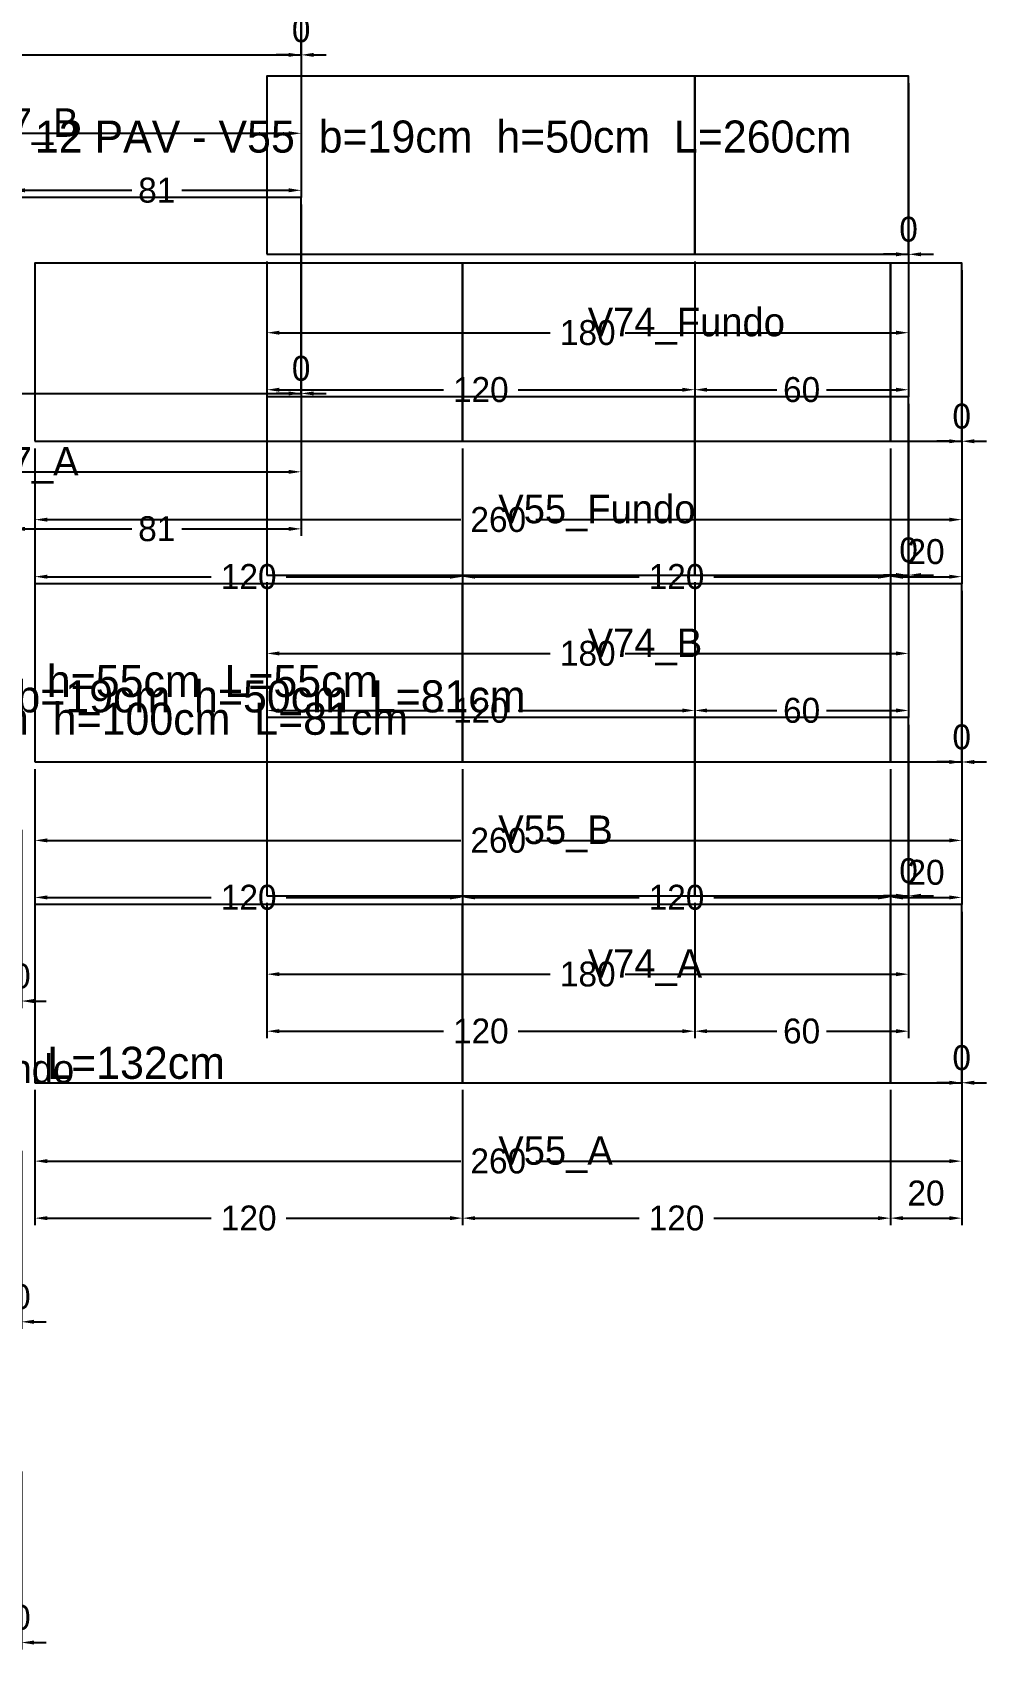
# Model space of a CAD drawing. Header units: metres. Extents: x 946 to 6411, y 1397 to 3666.
# Drawn here: x 5566.3 to 5834, y 2081.5 to 2535.3 of the extents above; entities that cross this region are included whole.
import ezdxf

# ---------------------------------------------------------------- set-up
doc = ezdxf.new("R2010")
doc.units = ezdxf.units.M
doc.layers.add('COTA', color=3, linetype='Continuous')
doc.dimstyles.new('COTA_VIG', dxfattribs={"dimtxt": 7, "dimasz": 3.5, "dimexe": 2, "dimexo": 2, "dimgap": 1.5, "dimtad": 1, "dimdec": 1, "dimcen": 2.5, "dimclrd": 3, "dimclre": 3, "dimclrt": 3, "dimazin": 3, "dimtfac": 1, "dimtmove": 0, "dimatfit": 3})

# ---------------------------------------------------------------- blocks, each defined once
blk = doc.blocks.new('_CLOSEDFILLED')
at = {"color": 0, "linetype": 'BYBLOCK'}
blk.add_solid([(-1, 0.16), (0, 0), (-1, -0.16)], dxfattribs=at)
blk = doc.blocks.new('*D433')
at = {"color": 3}
for p, q in [((5567.01, 2238.56), (5567.01, 2216.56)), ((5827.01, 2238.56), (5827.01, 2216.56)), ((5570.51, 2218.56), (5686.51, 2218.56)), ((5707.51, 2218.56), (5823.51, 2218.56))]:
    blk.add_line(p, q, dxfattribs=at)
at = {"layer": 'Defpoints'}
for p in [(5567.01, 2240.56), (5827.01, 2240.56), (5567.01, 2218.56)]:
    blk.add_point(p, dxfattribs=at)
at = {"layer": 'COTA', "color": 3, "xscale": 3.5, "yscale": 3.5, "rotation": 180}
blk.add_blockref('_CLOSEDFILLED', (5567.01, 2218.56), dxfattribs=at)
at = {"layer": 'COTA', "color": 3, "xscale": 3.5, "yscale": 3.5}
blk.add_blockref('_CLOSEDFILLED', (5827.01, 2218.56), dxfattribs=at)
at = {"layer": 'COTA', "color": 3, "insert": (5697.01, 2218.56), "char_height": 7, "attachment_point": 5}
blk.add_mtext('260', dxfattribs=at)
blk = doc.blocks.new('*D434')
at = {"color": 3}
for p, q in [((5567.01, 2238.56), (5567.01, 2200.56)), ((5687.01, 2238.56), (5687.01, 2200.56)), ((5570.51, 2202.56), (5616.51, 2202.56)), ((5637.51, 2202.56), (5683.51, 2202.56))]:
    blk.add_line(p, q, dxfattribs=at)
at = {"layer": 'Defpoints'}
for p in [(5567.01, 2240.56), (5687.01, 2240.56), (5567.01, 2202.56)]:
    blk.add_point(p, dxfattribs=at)
at = {"layer": 'COTA', "color": 3, "xscale": 3.5, "yscale": 3.5, "rotation": 180}
blk.add_blockref('_CLOSEDFILLED', (5567.01, 2202.56), dxfattribs=at)
at = {"layer": 'COTA', "color": 3, "xscale": 3.5, "yscale": 3.5}
blk.add_blockref('_CLOSEDFILLED', (5687.01, 2202.56), dxfattribs=at)
at = {"layer": 'COTA', "color": 3, "insert": (5627.01, 2202.56), "char_height": 7, "attachment_point": 5}
blk.add_mtext('120', dxfattribs=at)
blk = doc.blocks.new('*D435')
at = {"color": 3}
for p, q in [((5687.01, 2238.56), (5687.01, 2200.56)), ((5807.01, 2238.56), (5807.01, 2200.56)), ((5690.51, 2202.56), (5736.51, 2202.56)), ((5757.51, 2202.56), (5803.51, 2202.56))]:
    blk.add_line(p, q, dxfattribs=at)
at = {"layer": 'Defpoints'}
for p in [(5687.01, 2240.56), (5807.01, 2240.56), (5687.01, 2202.56)]:
    blk.add_point(p, dxfattribs=at)
at = {"layer": 'COTA', "color": 3, "xscale": 3.5, "yscale": 3.5, "rotation": 180}
blk.add_blockref('_CLOSEDFILLED', (5687.01, 2202.56), dxfattribs=at)
at = {"layer": 'COTA', "color": 3, "xscale": 3.5, "yscale": 3.5}
blk.add_blockref('_CLOSEDFILLED', (5807.01, 2202.56), dxfattribs=at)
at = {"layer": 'COTA', "color": 3, "insert": (5747.01, 2202.56), "char_height": 7, "attachment_point": 5}
blk.add_mtext('120', dxfattribs=at)
blk = doc.blocks.new('*D436')
at = {"color": 3}
for p, q in [((5807.01, 2238.56), (5807.01, 2200.56)), ((5827.01, 2238.56), (5827.01, 2200.56)), ((5810.51, 2202.56), (5823.51, 2202.56))]:
    blk.add_line(p, q, dxfattribs=at)
at = {"layer": 'Defpoints'}
for p in [(5807.01, 2240.56), (5827.01, 2240.56), (5807.01, 2202.56)]:
    blk.add_point(p, dxfattribs=at)
at = {"layer": 'COTA', "color": 3, "xscale": 3.5, "yscale": 3.5, "rotation": 180}
blk.add_blockref('_CLOSEDFILLED', (5807.01, 2202.56), dxfattribs=at)
at = {"layer": 'COTA', "color": 3, "xscale": 3.5, "yscale": 3.5}
blk.add_blockref('_CLOSEDFILLED', (5827.01, 2202.56), dxfattribs=at)
at = {"layer": 'COTA', "color": 3, "insert": (5817.01, 2209.56), "char_height": 7, "attachment_point": 5}
blk.add_mtext('20', dxfattribs=at)
blk = doc.blocks.new('*D438')
at = {"color": 3}
for p, q in [((5567.01, 2328.56), (5567.01, 2306.56)), ((5827.01, 2328.56), (5827.01, 2306.56)), ((5570.51, 2308.56), (5686.51, 2308.56)), ((5707.51, 2308.56), (5823.51, 2308.56))]:
    blk.add_line(p, q, dxfattribs=at)
at = {"layer": 'Defpoints'}
for p in [(5567.01, 2330.56), (5827.01, 2330.56), (5567.01, 2308.56)]:
    blk.add_point(p, dxfattribs=at)
at = {"layer": 'COTA', "color": 3, "xscale": 3.5, "yscale": 3.5, "rotation": 180}
blk.add_blockref('_CLOSEDFILLED', (5567.01, 2308.56), dxfattribs=at)
at = {"layer": 'COTA', "color": 3, "xscale": 3.5, "yscale": 3.5}
blk.add_blockref('_CLOSEDFILLED', (5827.01, 2308.56), dxfattribs=at)
at = {"layer": 'COTA', "color": 3, "insert": (5697.01, 2308.56), "char_height": 7, "attachment_point": 5}
blk.add_mtext('260', dxfattribs=at)
blk = doc.blocks.new('*D439')
at = {"color": 3}
for p, q in [((5567.01, 2328.56), (5567.01, 2290.56)), ((5687.01, 2328.56), (5687.01, 2290.56)), ((5570.51, 2292.56), (5616.51, 2292.56)), ((5637.51, 2292.56), (5683.51, 2292.56))]:
    blk.add_line(p, q, dxfattribs=at)
at = {"layer": 'Defpoints'}
for p in [(5567.01, 2330.56), (5687.01, 2330.56), (5567.01, 2292.56)]:
    blk.add_point(p, dxfattribs=at)
at = {"layer": 'COTA', "color": 3, "xscale": 3.5, "yscale": 3.5, "rotation": 180}
blk.add_blockref('_CLOSEDFILLED', (5567.01, 2292.56), dxfattribs=at)
at = {"layer": 'COTA', "color": 3, "xscale": 3.5, "yscale": 3.5}
blk.add_blockref('_CLOSEDFILLED', (5687.01, 2292.56), dxfattribs=at)
at = {"layer": 'COTA', "color": 3, "insert": (5627.01, 2292.56), "char_height": 7, "attachment_point": 5}
blk.add_mtext('120', dxfattribs=at)
blk = doc.blocks.new('*D440')
at = {"color": 3}
for p, q in [((5687.01, 2328.56), (5687.01, 2290.56)), ((5807.01, 2328.56), (5807.01, 2290.56)), ((5690.51, 2292.56), (5736.51, 2292.56)), ((5757.51, 2292.56), (5803.51, 2292.56))]:
    blk.add_line(p, q, dxfattribs=at)
at = {"layer": 'Defpoints'}
for p in [(5687.01, 2330.56), (5807.01, 2330.56), (5687.01, 2292.56)]:
    blk.add_point(p, dxfattribs=at)
at = {"layer": 'COTA', "color": 3, "xscale": 3.5, "yscale": 3.5, "rotation": 180}
blk.add_blockref('_CLOSEDFILLED', (5687.01, 2292.56), dxfattribs=at)
at = {"layer": 'COTA', "color": 3, "xscale": 3.5, "yscale": 3.5}
blk.add_blockref('_CLOSEDFILLED', (5807.01, 2292.56), dxfattribs=at)
at = {"layer": 'COTA', "color": 3, "insert": (5747.01, 2292.56), "char_height": 7, "attachment_point": 5}
blk.add_mtext('120', dxfattribs=at)
blk = doc.blocks.new('*D441')
at = {"color": 3}
for p, q in [((5807.01, 2328.56), (5807.01, 2290.56)), ((5827.01, 2328.56), (5827.01, 2290.56)), ((5810.51, 2292.56), (5823.51, 2292.56))]:
    blk.add_line(p, q, dxfattribs=at)
at = {"layer": 'Defpoints'}
for p in [(5807.01, 2330.56), (5827.01, 2330.56), (5807.01, 2292.56)]:
    blk.add_point(p, dxfattribs=at)
at = {"layer": 'COTA', "color": 3, "xscale": 3.5, "yscale": 3.5, "rotation": 180}
blk.add_blockref('_CLOSEDFILLED', (5807.01, 2292.56), dxfattribs=at)
at = {"layer": 'COTA', "color": 3, "xscale": 3.5, "yscale": 3.5}
blk.add_blockref('_CLOSEDFILLED', (5827.01, 2292.56), dxfattribs=at)
at = {"layer": 'COTA', "color": 3, "insert": (5817.01, 2299.56), "char_height": 7, "attachment_point": 5}
blk.add_mtext('20', dxfattribs=at)
blk = doc.blocks.new('*D443')
at = {"color": 3}
for p, q in [((5567.01, 2418.56), (5567.01, 2396.56)), ((5827.01, 2418.56), (5827.01, 2396.56)), ((5570.51, 2398.56), (5686.51, 2398.56)), ((5707.51, 2398.56), (5823.51, 2398.56))]:
    blk.add_line(p, q, dxfattribs=at)
at = {"layer": 'Defpoints'}
for p in [(5567.01, 2420.56), (5827.01, 2420.56), (5567.01, 2398.56)]:
    blk.add_point(p, dxfattribs=at)
at = {"layer": 'COTA', "color": 3, "xscale": 3.5, "yscale": 3.5, "rotation": 180}
blk.add_blockref('_CLOSEDFILLED', (5567.01, 2398.56), dxfattribs=at)
at = {"layer": 'COTA', "color": 3, "xscale": 3.5, "yscale": 3.5}
blk.add_blockref('_CLOSEDFILLED', (5827.01, 2398.56), dxfattribs=at)
at = {"layer": 'COTA', "color": 3, "insert": (5697.01, 2398.56), "char_height": 7, "attachment_point": 5}
blk.add_mtext('260', dxfattribs=at)
blk = doc.blocks.new('*D444')
at = {"color": 3}
for p, q in [((5567.01, 2418.56), (5567.01, 2380.56)), ((5687.01, 2418.56), (5687.01, 2380.56)), ((5570.51, 2382.56), (5616.51, 2382.56)), ((5637.51, 2382.56), (5683.51, 2382.56))]:
    blk.add_line(p, q, dxfattribs=at)
at = {"layer": 'Defpoints'}
for p in [(5567.01, 2420.56), (5687.01, 2420.56), (5567.01, 2382.56)]:
    blk.add_point(p, dxfattribs=at)
at = {"layer": 'COTA', "color": 3, "xscale": 3.5, "yscale": 3.5, "rotation": 180}
blk.add_blockref('_CLOSEDFILLED', (5567.01, 2382.56), dxfattribs=at)
at = {"layer": 'COTA', "color": 3, "xscale": 3.5, "yscale": 3.5}
blk.add_blockref('_CLOSEDFILLED', (5687.01, 2382.56), dxfattribs=at)
at = {"layer": 'COTA', "color": 3, "insert": (5627.01, 2382.56), "char_height": 7, "attachment_point": 5}
blk.add_mtext('120', dxfattribs=at)
blk = doc.blocks.new('*D445')
at = {"color": 3}
for p, q in [((5687.01, 2418.56), (5687.01, 2380.56)), ((5807.01, 2418.56), (5807.01, 2380.56)), ((5690.51, 2382.56), (5736.51, 2382.56)), ((5757.51, 2382.56), (5803.51, 2382.56))]:
    blk.add_line(p, q, dxfattribs=at)
at = {"layer": 'Defpoints'}
for p in [(5687.01, 2420.56), (5807.01, 2420.56), (5687.01, 2382.56)]:
    blk.add_point(p, dxfattribs=at)
at = {"layer": 'COTA', "color": 3, "xscale": 3.5, "yscale": 3.5, "rotation": 180}
blk.add_blockref('_CLOSEDFILLED', (5687.01, 2382.56), dxfattribs=at)
at = {"layer": 'COTA', "color": 3, "xscale": 3.5, "yscale": 3.5}
blk.add_blockref('_CLOSEDFILLED', (5807.01, 2382.56), dxfattribs=at)
at = {"layer": 'COTA', "color": 3, "insert": (5747.01, 2382.56), "char_height": 7, "attachment_point": 5}
blk.add_mtext('120', dxfattribs=at)
blk = doc.blocks.new('*D446')
at = {"color": 3}
for p, q in [((5807.01, 2418.56), (5807.01, 2380.56)), ((5827.01, 2418.56), (5827.01, 2380.56)), ((5810.51, 2382.56), (5823.51, 2382.56))]:
    blk.add_line(p, q, dxfattribs=at)
at = {"layer": 'Defpoints'}
for p in [(5807.01, 2420.56), (5827.01, 2420.56), (5807.01, 2382.56)]:
    blk.add_point(p, dxfattribs=at)
at = {"layer": 'COTA', "color": 3, "xscale": 3.5, "yscale": 3.5, "rotation": 180}
blk.add_blockref('_CLOSEDFILLED', (5807.01, 2382.56), dxfattribs=at)
at = {"layer": 'COTA', "color": 3, "xscale": 3.5, "yscale": 3.5}
blk.add_blockref('_CLOSEDFILLED', (5827.01, 2382.56), dxfattribs=at)
at = {"layer": 'COTA', "color": 3, "insert": (5817.01, 2389.56), "char_height": 7, "attachment_point": 5}
blk.add_mtext('20', dxfattribs=at)
blk = doc.blocks.new('*D688')
at = {"color": 3}
for p, q in [((5632.11, 2291.02), (5632.11, 2269.02)), ((5812.11, 2291.02), (5812.11, 2269.02)), ((5635.61, 2271.02), (5711.61, 2271.02)), ((5732.61, 2271.02), (5808.61, 2271.02))]:
    blk.add_line(p, q, dxfattribs=at)
at = {"layer": 'Defpoints'}
for p in [(5632.11, 2293.02), (5812.11, 2293.02), (5632.11, 2271.02)]:
    blk.add_point(p, dxfattribs=at)
at = {"layer": 'COTA', "color": 3, "xscale": 3.5, "yscale": 3.5, "rotation": 180}
blk.add_blockref('_CLOSEDFILLED', (5632.11, 2271.02), dxfattribs=at)
at = {"layer": 'COTA', "color": 3, "xscale": 3.5, "yscale": 3.5}
blk.add_blockref('_CLOSEDFILLED', (5812.11, 2271.02), dxfattribs=at)
at = {"layer": 'COTA', "color": 3, "insert": (5722.11, 2271.02), "char_height": 7, "attachment_point": 5}
blk.add_mtext('180', dxfattribs=at)
blk = doc.blocks.new('*D689')
at = {"color": 3}
for p, q in [((5632.11, 2291.02), (5632.11, 2253.02)), ((5752.11, 2291.02), (5752.11, 2253.02)), ((5635.61, 2255.02), (5681.61, 2255.02)), ((5702.61, 2255.02), (5748.61, 2255.02))]:
    blk.add_line(p, q, dxfattribs=at)
at = {"layer": 'Defpoints'}
for p in [(5632.11, 2293.02), (5752.11, 2293.02), (5632.11, 2255.02)]:
    blk.add_point(p, dxfattribs=at)
at = {"layer": 'COTA', "color": 3, "xscale": 3.5, "yscale": 3.5, "rotation": 180}
blk.add_blockref('_CLOSEDFILLED', (5632.11, 2255.02), dxfattribs=at)
at = {"layer": 'COTA', "color": 3, "xscale": 3.5, "yscale": 3.5}
blk.add_blockref('_CLOSEDFILLED', (5752.11, 2255.02), dxfattribs=at)
at = {"layer": 'COTA', "color": 3, "insert": (5692.11, 2255.02), "char_height": 7, "attachment_point": 5}
blk.add_mtext('120', dxfattribs=at)
blk = doc.blocks.new('*D690')
at = {"color": 3}
for p, q in [((5752.11, 2291.02), (5752.11, 2253.02)), ((5812.11, 2291.02), (5812.11, 2253.02)), ((5755.61, 2255.02), (5775.11, 2255.02)), ((5789.11, 2255.02), (5808.61, 2255.02))]:
    blk.add_line(p, q, dxfattribs=at)
at = {"layer": 'Defpoints'}
for p in [(5752.11, 2293.02), (5812.11, 2293.02), (5752.11, 2255.02)]:
    blk.add_point(p, dxfattribs=at)
at = {"layer": 'COTA', "color": 3, "xscale": 3.5, "yscale": 3.5, "rotation": 180}
blk.add_blockref('_CLOSEDFILLED', (5752.11, 2255.02), dxfattribs=at)
at = {"layer": 'COTA', "color": 3, "xscale": 3.5, "yscale": 3.5}
blk.add_blockref('_CLOSEDFILLED', (5812.11, 2255.02), dxfattribs=at)
at = {"layer": 'COTA', "color": 3, "insert": (5782.11, 2255.02), "char_height": 7, "attachment_point": 5}
blk.add_mtext('60', dxfattribs=at)
blk = doc.blocks.new('*D692')
at = {"color": 3}
for p, q in [((5632.11, 2381.02), (5632.11, 2359.02)), ((5812.11, 2381.02), (5812.11, 2359.02)), ((5635.61, 2361.02), (5711.61, 2361.02)), ((5732.61, 2361.02), (5808.61, 2361.02))]:
    blk.add_line(p, q, dxfattribs=at)
at = {"layer": 'Defpoints'}
for p in [(5632.11, 2383.02), (5812.11, 2383.02), (5632.11, 2361.02)]:
    blk.add_point(p, dxfattribs=at)
at = {"layer": 'COTA', "color": 3, "xscale": 3.5, "yscale": 3.5, "rotation": 180}
blk.add_blockref('_CLOSEDFILLED', (5632.11, 2361.02), dxfattribs=at)
at = {"layer": 'COTA', "color": 3, "xscale": 3.5, "yscale": 3.5}
blk.add_blockref('_CLOSEDFILLED', (5812.11, 2361.02), dxfattribs=at)
at = {"layer": 'COTA', "color": 3, "insert": (5722.11, 2361.02), "char_height": 7, "attachment_point": 5}
blk.add_mtext('180', dxfattribs=at)
blk = doc.blocks.new('*D693')
at = {"color": 3}
for p, q in [((5632.11, 2381.02), (5632.11, 2343.02)), ((5752.11, 2381.02), (5752.11, 2343.02)), ((5635.61, 2345.02), (5681.61, 2345.02)), ((5702.61, 2345.02), (5748.61, 2345.02))]:
    blk.add_line(p, q, dxfattribs=at)
at = {"layer": 'Defpoints'}
for p in [(5632.11, 2383.02), (5752.11, 2383.02), (5632.11, 2345.02)]:
    blk.add_point(p, dxfattribs=at)
at = {"layer": 'COTA', "color": 3, "xscale": 3.5, "yscale": 3.5, "rotation": 180}
blk.add_blockref('_CLOSEDFILLED', (5632.11, 2345.02), dxfattribs=at)
at = {"layer": 'COTA', "color": 3, "xscale": 3.5, "yscale": 3.5}
blk.add_blockref('_CLOSEDFILLED', (5752.11, 2345.02), dxfattribs=at)
at = {"layer": 'COTA', "color": 3, "insert": (5692.11, 2345.02), "char_height": 7, "attachment_point": 5}
blk.add_mtext('120', dxfattribs=at)
blk = doc.blocks.new('*D694')
at = {"color": 3}
for p, q in [((5752.11, 2381.02), (5752.11, 2343.02)), ((5812.11, 2381.02), (5812.11, 2343.02)), ((5755.61, 2345.02), (5775.11, 2345.02)), ((5789.11, 2345.02), (5808.61, 2345.02))]:
    blk.add_line(p, q, dxfattribs=at)
at = {"layer": 'Defpoints'}
for p in [(5752.11, 2383.02), (5812.11, 2383.02), (5752.11, 2345.02)]:
    blk.add_point(p, dxfattribs=at)
at = {"layer": 'COTA', "color": 3, "xscale": 3.5, "yscale": 3.5, "rotation": 180}
blk.add_blockref('_CLOSEDFILLED', (5752.11, 2345.02), dxfattribs=at)
at = {"layer": 'COTA', "color": 3, "xscale": 3.5, "yscale": 3.5}
blk.add_blockref('_CLOSEDFILLED', (5812.11, 2345.02), dxfattribs=at)
at = {"layer": 'COTA', "color": 3, "insert": (5782.11, 2345.02), "char_height": 7, "attachment_point": 5}
blk.add_mtext('60', dxfattribs=at)
blk = doc.blocks.new('*D696')
at = {"color": 3}
for p, q in [((5632.11, 2471.02), (5632.11, 2449.02)), ((5812.11, 2471.02), (5812.11, 2449.02)), ((5635.61, 2451.02), (5711.61, 2451.02)), ((5732.61, 2451.02), (5808.61, 2451.02))]:
    blk.add_line(p, q, dxfattribs=at)
at = {"layer": 'Defpoints'}
for p in [(5632.11, 2473.02), (5812.11, 2473.02), (5632.11, 2451.02)]:
    blk.add_point(p, dxfattribs=at)
at = {"layer": 'COTA', "color": 3, "xscale": 3.5, "yscale": 3.5, "rotation": 180}
blk.add_blockref('_CLOSEDFILLED', (5632.11, 2451.02), dxfattribs=at)
at = {"layer": 'COTA', "color": 3, "xscale": 3.5, "yscale": 3.5}
blk.add_blockref('_CLOSEDFILLED', (5812.11, 2451.02), dxfattribs=at)
at = {"layer": 'COTA', "color": 3, "insert": (5722.11, 2451.02), "char_height": 7, "attachment_point": 5}
blk.add_mtext('180', dxfattribs=at)
blk = doc.blocks.new('*D697')
at = {"color": 3}
for p, q in [((5632.11, 2471.02), (5632.11, 2433.02)), ((5752.11, 2471.02), (5752.11, 2433.02)), ((5635.61, 2435.02), (5681.61, 2435.02)), ((5702.61, 2435.02), (5748.61, 2435.02))]:
    blk.add_line(p, q, dxfattribs=at)
at = {"layer": 'Defpoints'}
for p in [(5632.11, 2473.02), (5752.11, 2473.02), (5632.11, 2435.02)]:
    blk.add_point(p, dxfattribs=at)
at = {"layer": 'COTA', "color": 3, "xscale": 3.5, "yscale": 3.5, "rotation": 180}
blk.add_blockref('_CLOSEDFILLED', (5632.11, 2435.02), dxfattribs=at)
at = {"layer": 'COTA', "color": 3, "xscale": 3.5, "yscale": 3.5}
blk.add_blockref('_CLOSEDFILLED', (5752.11, 2435.02), dxfattribs=at)
at = {"layer": 'COTA', "color": 3, "insert": (5692.11, 2435.02), "char_height": 7, "attachment_point": 5}
blk.add_mtext('120', dxfattribs=at)
blk = doc.blocks.new('*D698')
at = {"color": 3}
for p, q in [((5752.11, 2471.02), (5752.11, 2433.02)), ((5812.11, 2471.02), (5812.11, 2433.02)), ((5755.61, 2435.02), (5775.11, 2435.02)), ((5789.11, 2435.02), (5808.61, 2435.02))]:
    blk.add_line(p, q, dxfattribs=at)
at = {"layer": 'Defpoints'}
for p in [(5752.11, 2473.02), (5812.11, 2473.02), (5752.11, 2435.02)]:
    blk.add_point(p, dxfattribs=at)
at = {"layer": 'COTA', "color": 3, "xscale": 3.5, "yscale": 3.5, "rotation": 180}
blk.add_blockref('_CLOSEDFILLED', (5752.11, 2435.02), dxfattribs=at)
at = {"layer": 'COTA', "color": 3, "xscale": 3.5, "yscale": 3.5}
blk.add_blockref('_CLOSEDFILLED', (5812.11, 2435.02), dxfattribs=at)
at = {"layer": 'COTA', "color": 3, "insert": (5782.11, 2435.02), "char_height": 7, "attachment_point": 5}
blk.add_mtext('60', dxfattribs=at)
blk = doc.blocks.new('*D2080')
at = {"color": 3}
for p, q in [((5440.71, 2431.98), (5440.71, 2409.98)), ((5641.71, 2431.98), (5641.71, 2409.98)), ((5444.21, 2411.98), (5530.71, 2411.98)), ((5551.71, 2411.98), (5638.21, 2411.98))]:
    blk.add_line(p, q, dxfattribs=at)
at = {"layer": 'Defpoints'}
for p in [(5440.71, 2433.98), (5641.71, 2433.98), (5440.71, 2411.98)]:
    blk.add_point(p, dxfattribs=at)
at = {"layer": 'COTA', "color": 3, "xscale": 3.5, "yscale": 3.5, "rotation": 180}
blk.add_blockref('_CLOSEDFILLED', (5440.71, 2411.98), dxfattribs=at)
at = {"layer": 'COTA', "color": 3, "xscale": 3.5, "yscale": 3.5}
blk.add_blockref('_CLOSEDFILLED', (5641.71, 2411.98), dxfattribs=at)
at = {"layer": 'COTA', "color": 3, "insert": (5541.21, 2411.98), "char_height": 7, "attachment_point": 5}
blk.add_mtext('201', dxfattribs=at)
blk = doc.blocks.new('*D2082')
at = {"color": 3}
for p, q in [((5560.71, 2431.98), (5560.71, 2393.98)), ((5641.71, 2431.98), (5641.71, 2393.98)), ((5564.21, 2395.98), (5594.21, 2395.98)), ((5608.21, 2395.98), (5638.21, 2395.98))]:
    blk.add_line(p, q, dxfattribs=at)
at = {"layer": 'Defpoints'}
for p in [(5560.71, 2433.98), (5641.71, 2433.98), (5560.71, 2395.98)]:
    blk.add_point(p, dxfattribs=at)
at = {"layer": 'COTA', "color": 3, "xscale": 3.5, "yscale": 3.5, "rotation": 180}
blk.add_blockref('_CLOSEDFILLED', (5560.71, 2395.98), dxfattribs=at)
at = {"layer": 'COTA', "color": 3, "xscale": 3.5, "yscale": 3.5}
blk.add_blockref('_CLOSEDFILLED', (5641.71, 2395.98), dxfattribs=at)
at = {"layer": 'COTA', "color": 3, "insert": (5601.21, 2395.98), "char_height": 7, "attachment_point": 5}
blk.add_mtext('81', dxfattribs=at)
blk = doc.blocks.new('*D2084')
at = {"color": 3}
for p, q in [((5440.71, 2526.98), (5440.71, 2504.98)), ((5641.71, 2526.98), (5641.71, 2504.98)), ((5444.21, 2506.98), (5530.71, 2506.98)), ((5551.71, 2506.98), (5638.21, 2506.98))]:
    blk.add_line(p, q, dxfattribs=at)
at = {"layer": 'Defpoints'}
for p in [(5440.71, 2528.98), (5641.71, 2528.98), (5440.71, 2506.98)]:
    blk.add_point(p, dxfattribs=at)
at = {"layer": 'COTA', "color": 3, "xscale": 3.5, "yscale": 3.5, "rotation": 180}
blk.add_blockref('_CLOSEDFILLED', (5440.71, 2506.98), dxfattribs=at)
at = {"layer": 'COTA', "color": 3, "xscale": 3.5, "yscale": 3.5}
blk.add_blockref('_CLOSEDFILLED', (5641.71, 2506.98), dxfattribs=at)
at = {"layer": 'COTA', "color": 3, "insert": (5541.21, 2506.98), "char_height": 7, "attachment_point": 5}
blk.add_mtext('201', dxfattribs=at)
blk = doc.blocks.new('*D2086')
at = {"color": 3}
for p, q in [((5560.71, 2526.98), (5560.71, 2488.98)), ((5641.71, 2526.98), (5641.71, 2488.98)), ((5564.21, 2490.98), (5594.21, 2490.98)), ((5608.21, 2490.98), (5638.21, 2490.98))]:
    blk.add_line(p, q, dxfattribs=at)
at = {"layer": 'Defpoints'}
for p in [(5560.71, 2528.98), (5641.71, 2528.98), (5560.71, 2490.98)]:
    blk.add_point(p, dxfattribs=at)
at = {"layer": 'COTA', "color": 3, "xscale": 3.5, "yscale": 3.5, "rotation": 180}
blk.add_blockref('_CLOSEDFILLED', (5560.71, 2490.98), dxfattribs=at)
at = {"layer": 'COTA', "color": 3, "xscale": 3.5, "yscale": 3.5}
blk.add_blockref('_CLOSEDFILLED', (5641.71, 2490.98), dxfattribs=at)
at = {"layer": 'COTA', "color": 3, "insert": (5601.21, 2490.98), "char_height": 7, "attachment_point": 5}
blk.add_mtext('81', dxfattribs=at)

msp = doc.modelspace()

# ---------------------------------------------------------------- linework, layer by layer
at = {"layer": 'Paineis'}
for points in [[(5560.71, 2528.98), (5641.71, 2528.98), (5641.71, 2583.98), (5560.71, 2583.98)], [(5632.11, 2473.02), (5752.11, 2473.02), (5752.11, 2523.02), (5632.11, 2523.02)], [(5752.11, 2473.02), (5812.11, 2473.02), (5812.11, 2523.02), (5752.11, 2523.02)], [(5560.71, 2433.98), (5641.71, 2433.98), (5641.71, 2488.98), (5560.71, 2488.98)], [(5567.01, 2420.56), (5687.01, 2420.56), (5687.01, 2470.56), (5567.01, 2470.56)], [(5687.01, 2420.56), (5807.01, 2420.56), (5807.01, 2470.56), (5687.01, 2470.56)], [(5807.01, 2420.56), (5827.01, 2420.56), (5827.01, 2470.56), (5807.01, 2470.56)], [(5632.11, 2383.02), (5752.11, 2383.02), (5752.11, 2433.02), (5632.11, 2433.02)], [(5752.11, 2383.02), (5812.11, 2383.02), (5812.11, 2433.02), (5752.11, 2433.02)], [(5567.01, 2330.56), (5687.01, 2330.56), (5687.01, 2380.56), (5567.01, 2380.56)], [(5687.01, 2330.56), (5807.01, 2330.56), (5807.01, 2380.56), (5687.01, 2380.56)], [(5807.01, 2330.56), (5827.01, 2330.56), (5827.01, 2380.56), (5807.01, 2380.56)], [(5632.11, 2293.02), (5752.11, 2293.02), (5752.11, 2343.02), (5632.11, 2343.02)], [(5752.11, 2293.02), (5812.11, 2293.02), (5812.11, 2343.02), (5752.11, 2343.02)], [(5567.01, 2240.56), (5687.01, 2240.56), (5687.01, 2290.56), (5567.01, 2290.56)], [(5687.01, 2240.56), (5807.01, 2240.56), (5807.01, 2290.56), (5687.01, 2290.56)], [(5807.01, 2240.56), (5827.01, 2240.56), (5827.01, 2290.56), (5807.01, 2290.56)]]:
    msp.add_lwpolyline(points, close=True, dxfattribs=at)

# ---------------------------------------------------------------- texts
at = {"layer": 'NOMENCLATURA', "char_height": 9, "attachment_point": 1}
for s, insert in [('12 PAV - V55  b=19cm  h=50cm  L=260cm', (5567.01, 2510.56)), ('12 PAV - V426  b=19cm  h=55cm  L=55cm', (5434.22, 2357.8)), ('12 PAV - V73  b=19cm  h=50cm  L=81cm', (5482.23, 2353.48)), ('12 PAV - V58  b=19cm  h=100cm  L=81cm', (5442.58, 2347.2)), ('12 PAV - V425  b=19cm  h=60cm  L=132cm', (5384.52, 2250.65))]:
    msp.add_mtext(s, dxfattribs=dict(at, insert=insert))
at = {"layer": 'Texto Secao', "char_height": 8, "attachment_point": 1}
for s, insert in [('V427_B', (5541.21, 2513.98)), ('V74_Fundo', (5722.11, 2458.02)), ('V427_A', (5541.21, 2418.98)), ('V55_Fundo', (5697.01, 2405.56)), ('V74_B', (5722.11, 2368.02)), ('V55_B', (5697.01, 2315.56)), ('V74_A', (5722.11, 2278.02)), ('V73_Fundo', (5522.73, 2248.48)), ('V55_A', (5697.01, 2225.56))]:
    msp.add_mtext(s, dxfattribs=dict(at, insert=insert))

# ---------------------------------------------------------------- dimensions: what is measured, and where the dimension line sits
at = {"layer": 'COTA'}
for base, p1, p2 in [((5641.71, 2528.98), (5641.71, 2528.98), (5641.71, 2583.98)), ((5812.11, 2473.02), (5812.11, 2473.02), (5812.11, 2523.02)), ((5641.71, 2433.98), (5641.71, 2433.98), (5641.71, 2488.98)), ((5827.01, 2420.56), (5827.01, 2420.56), (5827.01, 2470.56)), ((5812.11, 2383.02), (5812.11, 2383.02), (5812.11, 2433.02)), ((5827.01, 2330.56), (5827.01, 2330.56), (5827.01, 2380.56)), ((5812.11, 2293.02), (5812.11, 2293.02), (5812.11, 2343.02)), ((5563.23, 2263.48), (5563.23, 2263.48), (5563.23, 2313.48)), ((5827.01, 2240.56), (5827.01, 2240.56), (5827.01, 2290.56)), ((5563.23, 2173.48), (5563.23, 2173.48), (5563.23, 2223.48)), ((5563.23, 2083.48), (5563.23, 2083.48), (5563.23, 2133.48))]:
    msp.add_linear_dim(base=base, p1=p1, p2=p2, dimstyle='COTA_VIG', dxfattribs=at).render()
for base, p1, p2, picture, middle in [((5440.71, 2506.98), (5440.71, 2528.98), (5641.71, 2528.98), '*D2084', (5541.21, 2506.98)), ((5560.71, 2490.98), (5560.71, 2528.98), (5641.71, 2528.98), '*D2086', (5601.21, 2490.98)), ((5632.11, 2451.02), (5632.11, 2473.02), (5812.11, 2473.02), '*D696', (5722.11, 2451.02)), ((5632.11, 2435.02), (5632.11, 2473.02), (5752.11, 2473.02), '*D697', (5692.11, 2435.02)), ((5752.11, 2435.02), (5752.11, 2473.02), (5812.11, 2473.02), '*D698', (5782.11, 2435.02)), ((5440.71, 2411.98), (5440.71, 2433.98), (5641.71, 2433.98), '*D2080', (5541.21, 2411.98)), ((5560.71, 2395.98), (5560.71, 2433.98), (5641.71, 2433.98), '*D2082', (5601.21, 2395.98)), ((5567.01, 2398.56), (5567.01, 2420.56), (5827.01, 2420.56), '*D443', (5697.01, 2398.56)), ((5567.01, 2382.56), (5567.01, 2420.56), (5687.01, 2420.56), '*D444', (5627.01, 2382.56)), ((5687.01, 2382.56), (5687.01, 2420.56), (5807.01, 2420.56), '*D445', (5747.01, 2382.56)), ((5807.01, 2382.56), (5807.01, 2420.56), (5827.01, 2420.56), '*D446', (5817.01, 2389.56)), ((5632.11, 2361.02), (5632.11, 2383.02), (5812.11, 2383.02), '*D692', (5722.11, 2361.02)), ((5632.11, 2345.02), (5632.11, 2383.02), (5752.11, 2383.02), '*D693', (5692.11, 2345.02)), ((5752.11, 2345.02), (5752.11, 2383.02), (5812.11, 2383.02), '*D694', (5782.11, 2345.02)), ((5567.01, 2308.56), (5567.01, 2330.56), (5827.01, 2330.56), '*D438', (5697.01, 2308.56)), ((5567.01, 2292.56), (5567.01, 2330.56), (5687.01, 2330.56), '*D439', (5627.01, 2292.56)), ((5687.01, 2292.56), (5687.01, 2330.56), (5807.01, 2330.56), '*D440', (5747.01, 2292.56)), ((5807.01, 2292.56), (5807.01, 2330.56), (5827.01, 2330.56), '*D441', (5817.01, 2299.56)), ((5632.11, 2271.02), (5632.11, 2293.02), (5812.11, 2293.02), '*D688', (5722.11, 2271.02)), ((5632.11, 2255.02), (5632.11, 2293.02), (5752.11, 2293.02), '*D689', (5692.11, 2255.02)), ((5752.11, 2255.02), (5752.11, 2293.02), (5812.11, 2293.02), '*D690', (5782.11, 2255.02)), ((5567.01, 2218.56), (5567.01, 2240.56), (5827.01, 2240.56), '*D433', (5697.01, 2218.56)), ((5567.01, 2202.56), (5567.01, 2240.56), (5687.01, 2240.56), '*D434', (5627.01, 2202.56)), ((5687.01, 2202.56), (5687.01, 2240.56), (5807.01, 2240.56), '*D435', (5747.01, 2202.56)), ((5807.01, 2202.56), (5807.01, 2240.56), (5827.01, 2240.56), '*D436', (5817.01, 2209.56))]:
    dim = msp.add_linear_dim(base=base, p1=p1, p2=p2, dimstyle='COTA_VIG', dxfattribs=at)
    dim.commit()
    dim.dimension.update_dxf_attribs({"geometry": picture, "text_midpoint": middle})

doc.saveas('drawing.dxf')
